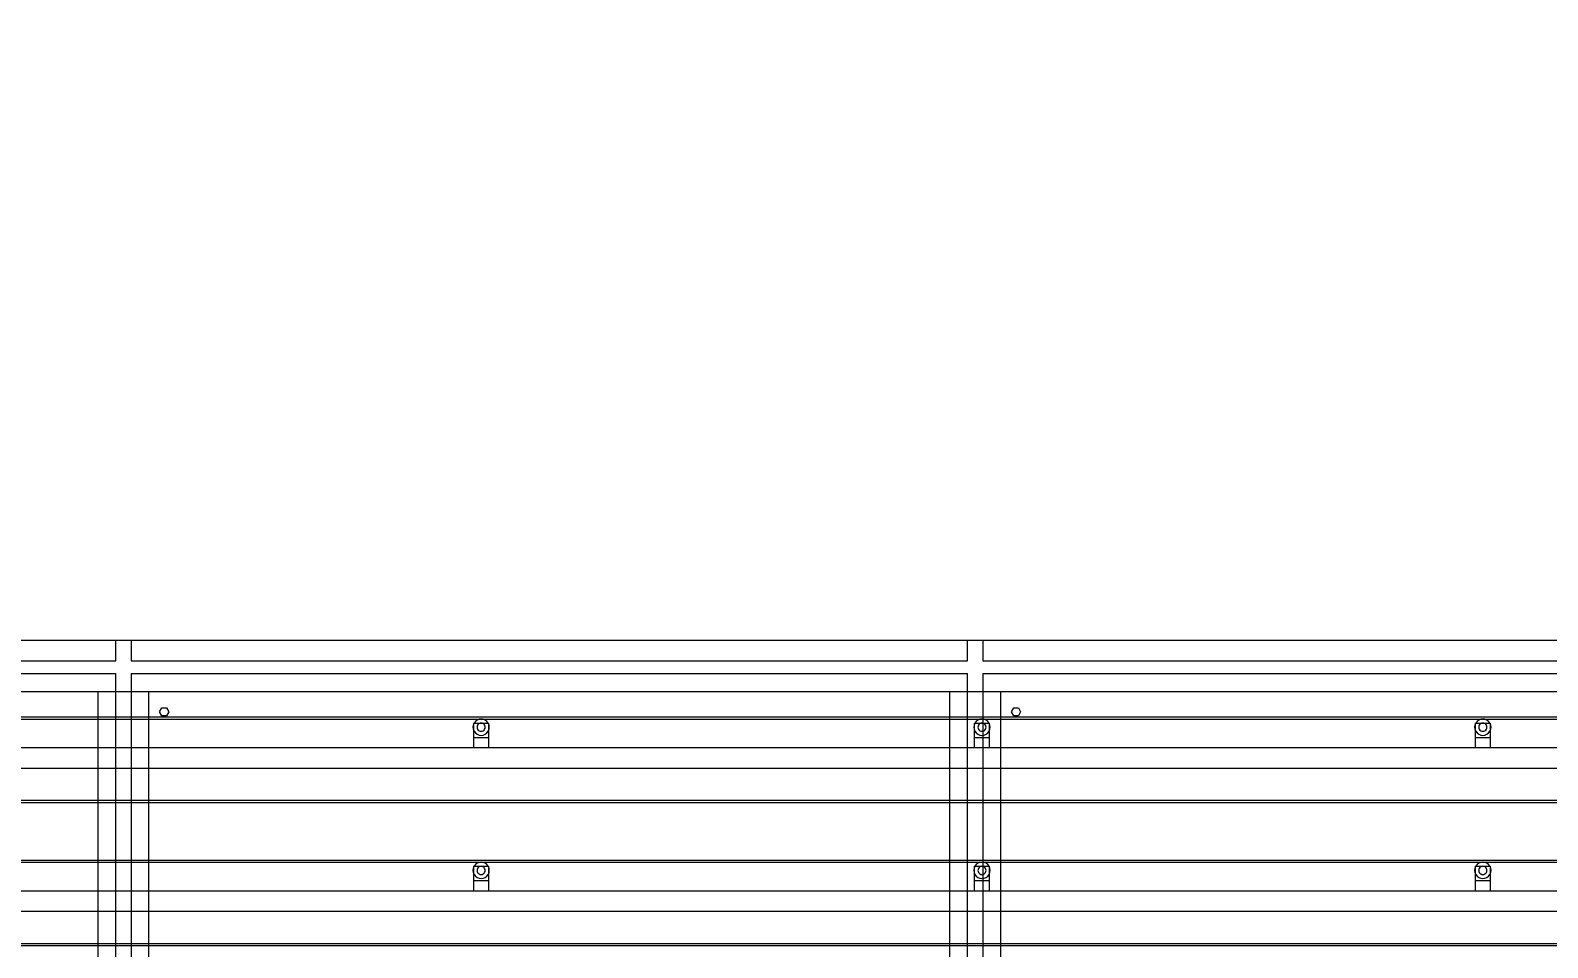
# Model space of a CAD drawing. Header units: millimetres. Extents: x -191664 to 191490, y -197311 to 10263.
# Drawn here: x 10923 to 13892, y -123801 to -122008 of the extents above; entities that cross this region are included whole.
import ezdxf

# ---------------------------------------------------------------- set-up
doc = ezdxf.new("R2010")
doc.units = ezdxf.units.MM
doc.layers.add('DET_secador_lateral', color=7, linetype='Continuous', lineweight=0)
doc.layers.add('R15_COTAS_TRANSPORTE_P', color=1, linetype='Continuous', lineweight=0)
doc.dimstyles.new('PLANTA_20', dxfattribs={"dimtxt": 50, "dimasz": 30, "dimexe": 30, "dimexo": 16, "dimgap": 20, "dimtad": 1, "dimtih": 1, "dimtoh": 1, "dimdec": 1, "dimzin": 0, "dimdsep": 46, "dimcen": 0.09, "dimadec": 0, "dimazin": 0, "dimtfac": 1, "dimtdec": 4, "dimtofl": 0, "dimtmove": 0, "dimatfit": 3, "dimfxl": 1, "dimtolj": 1, "dimtzin": 0, "dimarcsym": 0})

# ---------------------------------------------------------------- blocks, each defined once
blk = doc.blocks.new('*D133')
at = {"layer": 'Defpoints', "color": 0, "transparency": 16777216}
for p in [(439.7, -194148), (217.9, -194406.1), (-500, -194490), (-500, -194490), (500, -194490)]:
    blk.add_point(p, dxfattribs=at)
at = {"layer": 'R15_COTAS_TRANSPORTE_P', "color": 0, "lineweight": -2, "transparency": 16777216}
blk.add_arc((-500, -194490), 722.8, 2.3783, 17.6217, dxfattribs=at)
at = {"layer": 'R15_COTAS_TRANSPORTE_P', "color": 0, "transparency": 16777216}
for points in [[(184.1, -194272.8), (193.6, -194269.6), (179.2, -194242.8)], [(227.1, -194459.9), (217.2, -194460.1), (222.8, -194490)]]:
    blk.add_solid(points, dxfattribs=at)

msp = doc.modelspace()

# ---------------------------------------------------------------- linework, layer by layer
at = {"layer": 'DET_secador_lateral', "color": 251, "true_color": 0x536a64}
for p, q in [((1104.71, -123200), (21104.71, -123200)), ((1104.71, -123300), (21104.71, -123300)), ((11054.71, -123300), (11154.71, -123300)), ((11054.71, -123300), (11054.71, -125550)), ((11154.71, -125550), (11154.71, -123300)), ((12721.38, -123300), (12821.38, -123300)), ((12721.38, -123300), (12721.38, -125550)), ((12821.38, -125550), (12821.38, -123300))]:
    msp.add_line(p, q, dxfattribs=at)
at = {"layer": 'DET_secador_lateral', "color": 9, "true_color": 0xb8c6c1}
for p, q in [((9453.05, -123200), (11089.71, -123200)), ((11089.71, -123240), (11089.71, -123200)), ((11119.71, -123200), (12756.38, -123200)), ((11119.71, -123200), (11119.71, -123240)), ((12756.38, -123240), (12756.38, -123200)), ((12786.38, -123200), (14423.05, -123200)), ((12786.38, -123200), (12786.38, -123240)), ((9453.05, -123240), (11089.71, -123240)), ((11119.71, -123240), (12756.38, -123240)), ((12786.38, -123240), (14423.05, -123240))]:
    msp.add_line(p, q, dxfattribs=at)
at = {"layer": 'DET_secador_lateral', "color": 254, "true_color": 0xd8e0dc}
for p, q in [((9453.05, -123265), (11089.71, -123265)), ((11089.71, -125535), (11089.71, -123265)), ((11119.71, -123265), (12756.38, -123265)), ((11119.71, -123265), (11119.71, -125535)), ((12756.38, -125535), (12756.38, -123265)), ((12786.38, -123265), (14423.05, -123265)), ((12786.38, -123265), (12786.38, -125535))]:
    msp.add_line(p, q, dxfattribs=at)
at = {"layer": 'DET_secador_lateral', "color": 8, "true_color": 0x727f77}
for p, q in [((1554.71, -123350), (20654.71, -123350)), ((1554.71, -123354), (20654.71, -123354)), ((1554.71, -123630), (20654.71, -123630)), ((1554.71, -123634), (20654.71, -123634))]:
    msp.add_line(p, q, dxfattribs=at)
at = {"layer": 'DET_secador_lateral', "color": 43, "true_color": 0xe7bf45}
for p, q in [((11175.71, -123340), (11180.21, -123332.21)), ((11180.21, -123347.79), (11175.71, -123340)), ((11180.21, -123332.21), (11189.21, -123332.21)), ((11189.21, -123347.79), (11180.21, -123347.79)), ((11189.21, -123332.21), (11193.71, -123340)), ((11193.71, -123340), (11189.21, -123347.79)), ((12842.38, -123340), (12846.88, -123332.21)), ((12846.88, -123347.79), (12842.38, -123340)), ((12846.88, -123332.21), (12855.88, -123332.21)), ((12855.88, -123347.79), (12846.88, -123347.79)), ((12855.88, -123332.21), (12860.38, -123340)), ((12860.38, -123340), (12855.88, -123347.79))]:
    msp.add_line(p, q, dxfattribs=at)
at = {"layer": 'DET_secador_lateral', "color": 253, "true_color": 0xa4b0b5}
for p, q in [((11804.71, -123354), (11800.57, -123354.55)), ((11808.85, -123354.55), (11804.71, -123354)), ((12784.71, -123354), (12780.57, -123354.55)), ((12788.85, -123354.55), (12784.71, -123354)), ((13764.71, -123354), (13760.57, -123354.55)), ((13768.85, -123354.55), (13764.71, -123354)), ((11789.26, -123365.86), (11788.71, -123370)), ((11788.71, -123370), (11789.26, -123374.14)), ((11790.86, -123362), (11789.26, -123365.86)), ((11789.26, -123374.14), (11790.86, -123378)), ((11793.4, -123358.69), (11790.86, -123362)), ((11790.86, -123378), (11793.4, -123381.31)), ((11796.71, -123356.14), (11793.4, -123358.69)), ((11793.4, -123381.31), (11796.71, -123383.86)), ((11800.57, -123354.55), (11796.71, -123356.14)), ((11796.98, -123367.93), (11796.71, -123370)), ((11796.71, -123370), (11796.98, -123372.07)), ((11796.71, -123383.86), (11800.57, -123385.45)), ((11797.78, -123366), (11796.98, -123367.93)), ((11796.98, -123372.07), (11797.78, -123374)), ((11799.06, -123364.34), (11797.78, -123366)), ((11797.78, -123374), (11799.06, -123375.66)), ((11800.71, -123363.07), (11799.06, -123364.34)), ((11799.06, -123375.66), (11800.71, -123376.93)), ((11802.64, -123362.27), (11800.71, -123363.07)), ((11800.71, -123376.93), (11802.64, -123377.73)), ((11804.71, -123362), (11802.64, -123362.27)), ((11802.64, -123377.73), (11804.71, -123378)), ((11806.78, -123362.27), (11804.71, -123362)), ((11804.71, -123378), (11806.78, -123377.73)), ((11808.71, -123363.07), (11806.78, -123362.27)), ((11806.78, -123377.73), (11808.71, -123376.93)), ((11810.37, -123364.34), (11808.71, -123363.07)), ((11808.71, -123376.93), (11810.37, -123375.66)), ((11812.71, -123356.14), (11808.85, -123354.55)), ((11808.85, -123385.45), (11812.71, -123383.86)), ((11811.64, -123366), (11810.37, -123364.34)), ((11810.37, -123375.66), (11811.64, -123374)), ((11812.44, -123367.93), (11811.64, -123366)), ((11811.64, -123374), (11812.44, -123372.07)), ((11812.71, -123370), (11812.44, -123367.93)), ((11812.44, -123372.07), (11812.71, -123370)), ((11816.03, -123358.69), (11812.71, -123356.14)), ((11812.71, -123383.86), (11816.03, -123381.31)), ((11818.57, -123362), (11816.03, -123358.69)), ((11816.03, -123381.31), (11818.57, -123378)), ((11820.17, -123365.86), (11818.57, -123362)), ((11818.57, -123378), (11820.17, -123374.14)), ((11820.71, -123370), (11820.17, -123365.86)), ((11820.17, -123374.14), (11820.71, -123370)), ((12769.26, -123365.86), (12768.71, -123370)), ((12768.71, -123370), (12769.26, -123374.14)), ((12770.86, -123362), (12769.26, -123365.86)), ((12769.26, -123374.14), (12770.86, -123378)), ((12773.4, -123358.69), (12770.86, -123362)), ((12770.86, -123378), (12773.4, -123381.31)), ((12776.71, -123356.14), (12773.4, -123358.69)), ((12773.4, -123381.31), (12776.71, -123383.86)), ((12780.57, -123354.55), (12776.71, -123356.14)), ((12776.98, -123367.93), (12776.71, -123370)), ((12776.71, -123370), (12776.98, -123372.07)), ((12776.71, -123383.86), (12780.57, -123385.45)), ((12777.78, -123366), (12776.98, -123367.93)), ((12776.98, -123372.07), (12777.78, -123374)), ((12779.06, -123364.34), (12777.78, -123366)), ((12777.78, -123374), (12779.06, -123375.66)), ((12780.71, -123363.07), (12779.06, -123364.34)), ((12779.06, -123375.66), (12780.71, -123376.93)), ((12782.64, -123362.27), (12780.71, -123363.07)), ((12780.71, -123376.93), (12782.64, -123377.73)), ((12784.71, -123362), (12782.64, -123362.27)), ((12782.64, -123377.73), (12784.71, -123378)), ((12786.78, -123362.27), (12784.71, -123362)), ((12784.71, -123378), (12786.78, -123377.73)), ((12788.71, -123363.07), (12786.78, -123362.27)), ((12786.78, -123377.73), (12788.71, -123376.93)), ((12790.37, -123364.34), (12788.71, -123363.07)), ((12788.71, -123376.93), (12790.37, -123375.66)), ((12792.71, -123356.14), (12788.85, -123354.55)), ((12788.85, -123385.45), (12792.71, -123383.86)), ((12791.64, -123366), (12790.37, -123364.34)), ((12790.37, -123375.66), (12791.64, -123374)), ((12792.44, -123367.93), (12791.64, -123366)), ((12791.64, -123374), (12792.44, -123372.07)), ((12792.71, -123370), (12792.44, -123367.93)), ((12792.44, -123372.07), (12792.71, -123370)), ((12796.03, -123358.69), (12792.71, -123356.14)), ((12792.71, -123383.86), (12796.03, -123381.31)), ((12798.57, -123362), (12796.03, -123358.69)), ((12796.03, -123381.31), (12798.57, -123378)), ((12800.17, -123365.86), (12798.57, -123362)), ((12798.57, -123378), (12800.17, -123374.14)), ((12800.71, -123370), (12800.17, -123365.86)), ((12800.17, -123374.14), (12800.71, -123370)), ((13749.26, -123365.86), (13748.71, -123370)), ((13748.71, -123370), (13749.26, -123374.14)), ((13750.86, -123362), (13749.26, -123365.86)), ((13749.26, -123374.14), (13750.86, -123378)), ((13753.4, -123358.69), (13750.86, -123362)), ((13750.86, -123378), (13753.4, -123381.31)), ((13756.71, -123356.14), (13753.4, -123358.69)), ((13753.4, -123381.31), (13756.71, -123383.86)), ((13760.57, -123354.55), (13756.71, -123356.14)), ((13756.98, -123367.93), (13756.71, -123370)), ((13756.71, -123370), (13756.98, -123372.07)), ((13756.71, -123383.86), (13760.57, -123385.45)), ((13757.78, -123366), (13756.98, -123367.93)), ((13756.98, -123372.07), (13757.78, -123374)), ((13759.06, -123364.34), (13757.78, -123366)), ((13757.78, -123374), (13759.06, -123375.66)), ((13760.71, -123363.07), (13759.06, -123364.34)), ((13759.06, -123375.66), (13760.71, -123376.93)), ((13762.64, -123362.27), (13760.71, -123363.07)), ((13760.71, -123376.93), (13762.64, -123377.73)), ((13764.71, -123362), (13762.64, -123362.27)), ((13762.64, -123377.73), (13764.71, -123378)), ((13766.78, -123362.27), (13764.71, -123362)), ((13764.71, -123378), (13766.78, -123377.73)), ((13768.71, -123363.07), (13766.78, -123362.27)), ((13766.78, -123377.73), (13768.71, -123376.93)), ((13770.37, -123364.34), (13768.71, -123363.07)), ((13768.71, -123376.93), (13770.37, -123375.66)), ((13772.71, -123356.14), (13768.85, -123354.55)), ((13768.85, -123385.45), (13772.71, -123383.86)), ((13771.64, -123366), (13770.37, -123364.34)), ((13770.37, -123375.66), (13771.64, -123374)), ((13772.44, -123367.93), (13771.64, -123366)), ((13771.64, -123374), (13772.44, -123372.07)), ((13772.71, -123370), (13772.44, -123367.93)), ((13772.44, -123372.07), (13772.71, -123370)), ((13776.03, -123358.69), (13772.71, -123356.14)), ((13772.71, -123383.86), (13776.03, -123381.31)), ((13778.57, -123362), (13776.03, -123358.69)), ((13776.03, -123381.31), (13778.57, -123378)), ((13780.17, -123365.86), (13778.57, -123362)), ((13778.57, -123378), (13780.17, -123374.14)), ((13780.71, -123370), (13780.17, -123365.86)), ((13780.17, -123374.14), (13780.71, -123370)), ((11800.57, -123385.45), (11804.71, -123386)), ((11804.71, -123386), (11808.85, -123385.45)), ((12780.57, -123385.45), (12784.71, -123386)), ((12784.71, -123386), (12788.85, -123385.45)), ((13760.57, -123385.45), (13764.71, -123386)), ((13764.71, -123386), (13768.85, -123385.45)), ((11789.26, -123645.86), (11788.71, -123650)), ((11788.71, -123650), (11789.26, -123654.14)), ((11790.86, -123642), (11789.26, -123645.86)), ((11793.4, -123638.69), (11790.86, -123642)), ((11796.71, -123636.14), (11793.4, -123638.69)), ((11800.57, -123634.55), (11796.71, -123636.14)), ((11796.98, -123647.93), (11796.71, -123650)), ((11796.71, -123650), (11796.98, -123652.07)), ((11797.78, -123646), (11796.98, -123647.93)), ((11799.06, -123644.34), (11797.78, -123646)), ((11800.71, -123643.07), (11799.06, -123644.34)), ((11804.71, -123634), (11800.57, -123634.55)), ((11802.64, -123642.27), (11800.71, -123643.07)), ((11804.71, -123642), (11802.64, -123642.27)), ((11808.85, -123634.55), (11804.71, -123634)), ((11806.78, -123642.27), (11804.71, -123642)), ((11808.71, -123643.07), (11806.78, -123642.27)), ((11810.37, -123644.34), (11808.71, -123643.07)), ((11812.71, -123636.14), (11808.85, -123634.55)), ((11811.64, -123646), (11810.37, -123644.34)), ((11812.44, -123647.93), (11811.64, -123646)), ((11812.71, -123650), (11812.44, -123647.93)), ((11812.44, -123652.07), (11812.71, -123650)), ((11816.03, -123638.69), (11812.71, -123636.14)), ((11818.57, -123642), (11816.03, -123638.69)), ((11820.17, -123645.86), (11818.57, -123642)), ((11820.71, -123650), (11820.17, -123645.86)), ((11820.17, -123654.14), (11820.71, -123650)), ((12769.26, -123645.86), (12768.71, -123650)), ((12768.71, -123650), (12769.26, -123654.14)), ((12770.86, -123642), (12769.26, -123645.86)), ((12773.4, -123638.69), (12770.86, -123642)), ((12776.71, -123636.14), (12773.4, -123638.69)), ((12780.57, -123634.55), (12776.71, -123636.14)), ((12776.98, -123647.93), (12776.71, -123650)), ((12776.71, -123650), (12776.98, -123652.07)), ((12777.78, -123646), (12776.98, -123647.93)), ((12779.06, -123644.34), (12777.78, -123646)), ((12780.71, -123643.07), (12779.06, -123644.34)), ((12784.71, -123634), (12780.57, -123634.55)), ((12782.64, -123642.27), (12780.71, -123643.07)), ((12784.71, -123642), (12782.64, -123642.27)), ((12788.85, -123634.55), (12784.71, -123634)), ((12786.78, -123642.27), (12784.71, -123642)), ((12788.71, -123643.07), (12786.78, -123642.27)), ((12790.37, -123644.34), (12788.71, -123643.07)), ((12792.71, -123636.14), (12788.85, -123634.55)), ((12791.64, -123646), (12790.37, -123644.34)), ((12792.44, -123647.93), (12791.64, -123646)), ((12792.71, -123650), (12792.44, -123647.93)), ((12792.44, -123652.07), (12792.71, -123650)), ((12796.03, -123638.69), (12792.71, -123636.14)), ((12798.57, -123642), (12796.03, -123638.69)), ((12800.17, -123645.86), (12798.57, -123642)), ((12800.71, -123650), (12800.17, -123645.86)), ((12800.17, -123654.14), (12800.71, -123650)), ((13749.26, -123645.86), (13748.71, -123650)), ((13748.71, -123650), (13749.26, -123654.14)), ((13750.86, -123642), (13749.26, -123645.86)), ((13753.4, -123638.69), (13750.86, -123642)), ((13756.71, -123636.14), (13753.4, -123638.69)), ((13760.57, -123634.55), (13756.71, -123636.14)), ((13756.98, -123647.93), (13756.71, -123650)), ((13756.71, -123650), (13756.98, -123652.07)), ((13757.78, -123646), (13756.98, -123647.93)), ((13759.06, -123644.34), (13757.78, -123646)), ((13760.71, -123643.07), (13759.06, -123644.34)), ((13764.71, -123634), (13760.57, -123634.55)), ((13762.64, -123642.27), (13760.71, -123643.07)), ((13764.71, -123642), (13762.64, -123642.27)), ((13768.85, -123634.55), (13764.71, -123634)), ((13766.78, -123642.27), (13764.71, -123642)), ((13768.71, -123643.07), (13766.78, -123642.27)), ((13770.37, -123644.34), (13768.71, -123643.07)), ((13772.71, -123636.14), (13768.85, -123634.55)), ((13771.64, -123646), (13770.37, -123644.34)), ((13772.44, -123647.93), (13771.64, -123646)), ((13772.71, -123650), (13772.44, -123647.93)), ((13772.44, -123652.07), (13772.71, -123650)), ((13776.03, -123638.69), (13772.71, -123636.14)), ((13778.57, -123642), (13776.03, -123638.69)), ((13780.17, -123645.86), (13778.57, -123642)), ((13780.71, -123650), (13780.17, -123645.86)), ((13780.17, -123654.14), (13780.71, -123650)), ((11789.26, -123654.14), (11790.86, -123658)), ((11790.86, -123658), (11793.4, -123661.31)), ((11793.4, -123661.31), (11796.71, -123663.86)), ((11796.71, -123663.86), (11800.57, -123665.45)), ((11796.98, -123652.07), (11797.78, -123654)), ((11797.78, -123654), (11799.06, -123655.66)), ((11799.06, -123655.66), (11800.71, -123656.93)), ((11800.57, -123665.45), (11804.71, -123666)), ((11800.71, -123656.93), (11802.64, -123657.73)), ((11802.64, -123657.73), (11804.71, -123658)), ((11804.71, -123658), (11806.78, -123657.73)), ((11804.71, -123666), (11808.85, -123665.45)), ((11806.78, -123657.73), (11808.71, -123656.93)), ((11808.71, -123656.93), (11810.37, -123655.66)), ((11808.85, -123665.45), (11812.71, -123663.86)), ((11810.37, -123655.66), (11811.64, -123654)), ((11811.64, -123654), (11812.44, -123652.07)), ((11812.71, -123663.86), (11816.03, -123661.31)), ((11816.03, -123661.31), (11818.57, -123658)), ((11818.57, -123658), (11820.17, -123654.14)), ((12769.26, -123654.14), (12770.86, -123658)), ((12770.86, -123658), (12773.4, -123661.31)), ((12773.4, -123661.31), (12776.71, -123663.86)), ((12776.71, -123663.86), (12780.57, -123665.45)), ((12776.98, -123652.07), (12777.78, -123654)), ((12777.78, -123654), (12779.06, -123655.66)), ((12779.06, -123655.66), (12780.71, -123656.93)), ((12780.57, -123665.45), (12784.71, -123666)), ((12780.71, -123656.93), (12782.64, -123657.73)), ((12782.64, -123657.73), (12784.71, -123658)), ((12784.71, -123658), (12786.78, -123657.73)), ((12784.71, -123666), (12788.85, -123665.45)), ((12786.78, -123657.73), (12788.71, -123656.93)), ((12788.71, -123656.93), (12790.37, -123655.66)), ((12788.85, -123665.45), (12792.71, -123663.86)), ((12790.37, -123655.66), (12791.64, -123654)), ((12791.64, -123654), (12792.44, -123652.07)), ((12792.71, -123663.86), (12796.03, -123661.31)), ((12796.03, -123661.31), (12798.57, -123658)), ((12798.57, -123658), (12800.17, -123654.14)), ((13749.26, -123654.14), (13750.86, -123658)), ((13750.86, -123658), (13753.4, -123661.31)), ((13753.4, -123661.31), (13756.71, -123663.86)), ((13756.71, -123663.86), (13760.57, -123665.45)), ((13756.98, -123652.07), (13757.78, -123654)), ((13757.78, -123654), (13759.06, -123655.66)), ((13759.06, -123655.66), (13760.71, -123656.93)), ((13760.57, -123665.45), (13764.71, -123666)), ((13760.71, -123656.93), (13762.64, -123657.73)), ((13762.64, -123657.73), (13764.71, -123658)), ((13764.71, -123658), (13766.78, -123657.73)), ((13764.71, -123666), (13768.85, -123665.45)), ((13766.78, -123657.73), (13768.71, -123656.93)), ((13768.71, -123656.93), (13770.37, -123655.66)), ((13768.85, -123665.45), (13772.71, -123663.86)), ((13770.37, -123655.66), (13771.64, -123654)), ((13771.64, -123654), (13772.44, -123652.07)), ((13772.71, -123663.86), (13776.03, -123661.31)), ((13776.03, -123661.31), (13778.57, -123658)), ((13778.57, -123658), (13780.17, -123654.14))]:
    msp.add_line(p, q, dxfattribs=at)
at = {"layer": 'DET_secador_lateral', "color": 8, "true_color": 0x617680}
for p, q in [((11789.71, -123362), (11819.71, -123362)), ((11789.71, -123362), (11789.71, -123390)), ((11819.71, -123390), (11819.71, -123362)), ((12769.71, -123362), (12799.71, -123362)), ((12769.71, -123362), (12769.71, -123390)), ((12799.71, -123390), (12799.71, -123362)), ((13749.71, -123362), (13779.71, -123362)), ((13749.71, -123362), (13749.71, -123390)), ((13779.71, -123390), (13779.71, -123362)), ((1454.71, -123410), (20754.71, -123410)), ((11789.71, -123390), (11819.71, -123390)), ((11789.71, -123390), (11789.71, -123410)), ((11789.71, -123410), (11819.71, -123410)), ((11819.71, -123410), (11819.71, -123390)), ((12769.71, -123390), (12799.71, -123390)), ((12769.71, -123390), (12769.71, -123410)), ((12769.71, -123410), (12799.71, -123410)), ((12799.71, -123410), (12799.71, -123390)), ((13749.71, -123390), (13779.71, -123390)), ((13749.71, -123390), (13749.71, -123410)), ((13749.71, -123410), (13779.71, -123410)), ((13779.71, -123410), (13779.71, -123390)), ((1454.71, -123450), (20754.71, -123450)), ((11789.71, -123642), (11819.71, -123642)), ((11789.71, -123642), (11789.71, -123670)), ((11819.71, -123670), (11819.71, -123642)), ((12769.71, -123642), (12799.71, -123642)), ((12769.71, -123642), (12769.71, -123670)), ((12799.71, -123670), (12799.71, -123642)), ((13749.71, -123642), (13779.71, -123642)), ((13749.71, -123642), (13749.71, -123670)), ((13779.71, -123670), (13779.71, -123642)), ((11789.71, -123670), (11819.71, -123670)), ((11789.71, -123670), (11789.71, -123690)), ((11819.71, -123690), (11819.71, -123670)), ((12769.71, -123670), (12799.71, -123670)), ((12769.71, -123670), (12769.71, -123690)), ((12799.71, -123690), (12799.71, -123670)), ((13749.71, -123670), (13779.71, -123670)), ((13749.71, -123670), (13749.71, -123690)), ((13779.71, -123690), (13779.71, -123670)), ((1454.71, -123690), (20754.71, -123690)), ((11789.71, -123690), (11819.71, -123690)), ((12769.71, -123690), (12799.71, -123690)), ((13749.71, -123690), (13779.71, -123690)), ((1454.71, -123730), (20754.71, -123730))]:
    msp.add_line(p, q, dxfattribs=at)
at = {"layer": 'DET_secador_lateral', "color": 251, "true_color": 0x66766c}
for p, q in [((1554.71, -123513), (20654.71, -123513)), ((1554.71, -123517), (20654.71, -123517)), ((1554.71, -123793), (20654.71, -123793)), ((1554.71, -123797), (20654.71, -123797))]:
    msp.add_line(p, q, dxfattribs=at)

# ---------------------------------------------------------------- dimensions: what is measured, and where the dimension line sits
at = {"layer": 'R15_COTAS_TRANSPORTE_P'}
dim = msp.add_angular_dim_2l(base=(217.89, -194406.09), line1=((-500, -194490), (500, -194490)), line2=((-500, -194490), (439.69, -194147.98)), dimstyle='PLANTA_20', dxfattribs=at)
dim.commit()
dim.dimension.update_dxf_attribs({"geometry": '*D133', "text_midpoint": (191490.46, -33543.69)})

doc.saveas('drawing.dxf')
